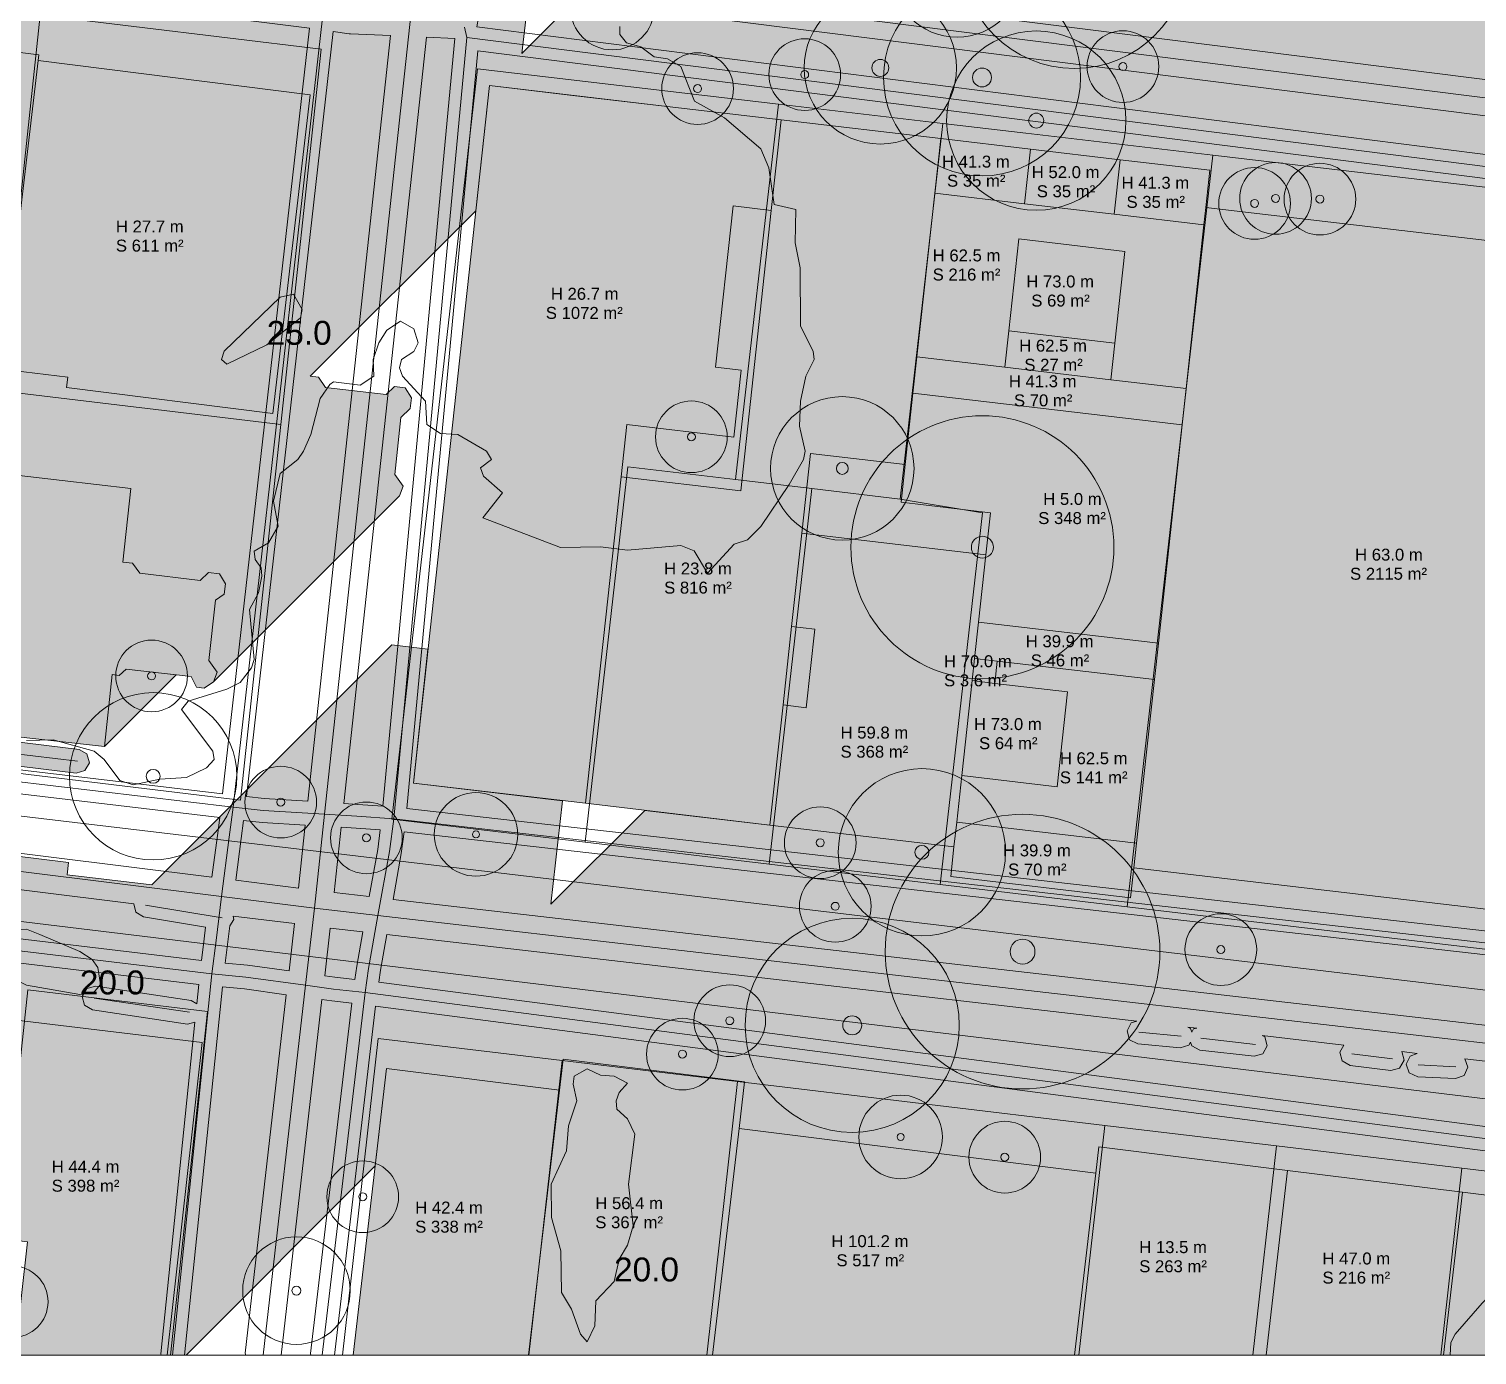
# Model space of a CAD drawing. Header units: metres. Extents: x -8 to 1190, y -11 to 1223.
# Drawn here: x 482.4 to 603.6, y 0 to 111 of the extents above; entities that cross this region are included whole.
import ezdxf

# ---------------------------------------------------------------- set-up
doc = ezdxf.new("R2010")
doc.units = ezdxf.units.M
doc.header["$MEASUREMENT"] = 0
for name, color, linetype, lineweight, true_color in [('TPX_BUILDING_AREAS_TEXT', 7, 'CONTINUOUS', 0, 0x000000), ('TPX_BUILDING_HEIGHTS_TEXT', 7, 'CONTINUOUS', 0, 0x000000), ('TPX_BUILDINGS', 7, 'CONTINUOUS', 0, 0x000000), ('TPX_BUILDINGS_HATCH', 7, 'CONTINUOUS', 0, 0xf0f0f0), ('TPX_BUILDINGS_SHADOWS_HATCH', 7, 'CONTINUOUS', 0, 0x000000), ('TPX_BUILDINGS_SHADOWS_OUTLINES', 7, 'CONTINUOUS', 0, 0x000000), ('TPX_CADASTRES', 7, 'CONTINUOUS', 0, 0x646464), ('TPX_CONTOUR_LINES_5M', 7, 'CONTINUOUS', 0, 0x969696), ('TPX_CONTOUR_LINES_5M_TEXT', 7, 'CONTINUOUS', 0, 0x000000), ('TPX_FRAME_PROJECT', 7, 'CONTINUOUS', 0, 0x000000), ('TPX_RAILWAYS_AXES', 7, 'CONTINUOUS', 0, 0x464646), ('TPX_ROADS_AXES', 7, 'CONTINUOUS', 0, 0x323232), ('TPX_ROADS_CONTOURS', 7, 'CONTINUOUS', 0, 0x646464), ('TPX_ROADS_HATCH', 7, 'CONTINUOUS', 0, 0xc8c8c8), ('TPX_VEGETATION_TREES_INDIVIDUAL', 7, 'CONTINUOUS', 0, 0x136734)]:
    doc.layers.add(name, color=color, linetype=linetype, lineweight=lineweight, true_color=true_color)
doc.styles.add('TPX_TEXTE', font='arial.ttf')

# ---------------------------------------------------------------- blocks, each defined once
blk = doc.blocks.new('TREETR006_CR070')
at = {"layer": 'TPX_VEGETATION_TREES_INDIVIDUAL'}
for radius in [7, 0.583]:
    blk.add_circle((0, 0, 0.04), radius, dxfattribs=at)
blk = doc.blocks.new('TREETR007_CR064')
at = {"layer": 'TPX_VEGETATION_TREES_INDIVIDUAL'}
for radius in [6.37, 0.708]:
    blk.add_circle((0, 0, 0.04), radius, dxfattribs=at)
blk = doc.blocks.new('TREETR003_CR030')
at = {"layer": 'TPX_VEGETATION_TREES_INDIVIDUAL'}
for radius in [3, 0.333]:
    blk.add_circle((0, 0, 0.04), radius, dxfattribs=at)
blk = doc.blocks.new('TREETR003_CR035')
at = {"layer": 'TPX_VEGETATION_TREES_INDIVIDUAL'}
for radius in [3.5, 0.292]:
    blk.add_circle((0, 0, 0.04), radius, dxfattribs=at)
blk = doc.blocks.new('TREETR004_CR045')
at = {"layer": 'TPX_VEGETATION_TREES_INDIVIDUAL'}
for radius in [4.5, 0.375]:
    blk.add_circle((0, 0, 0.04), radius, dxfattribs=at)
blk = doc.blocks.new('TREETR005_CR060')
at = {"layer": 'TPX_VEGETATION_TREES_INDIVIDUAL'}
for radius in [6, 0.5]:
    blk.add_circle((0, 0, 0.04), radius, dxfattribs=at)
blk = doc.blocks.new('TREETR008_CR095')
at = {"layer": 'TPX_VEGETATION_TREES_INDIVIDUAL'}
for radius in [9.5, 0.792]:
    blk.add_circle((0, 0, 0.04), radius, dxfattribs=at)
blk = doc.blocks.new('TREETR005_CR055')
at = {"layer": 'TPX_VEGETATION_TREES_INDIVIDUAL'}
for radius in [5.5, 0.458]:
    blk.add_circle((0, 0, 0.04), radius, dxfattribs=at)
blk = doc.blocks.new('TREETR006_CR075')
at = {"layer": 'TPX_VEGETATION_TREES_INDIVIDUAL'}
for radius in [7.5, 0.625]:
    blk.add_circle((0, 0, 0.04), radius, dxfattribs=at)
blk = doc.blocks.new('TREETR008_CR082')
at = {"layer": 'TPX_VEGETATION_TREES_INDIVIDUAL'}
for radius in [8.24, 0.792]:
    blk.add_circle((0, 0, 0.04), radius, dxfattribs=at)
blk = doc.blocks.new('TREETR010_CR115')
at = {"layer": 'TPX_VEGETATION_TREES_INDIVIDUAL'}
for radius in [11.49, 1.04]:
    blk.add_circle((0, 0, 0.04), radius, dxfattribs=at)
blk = doc.blocks.new('TREETR009_CR110')
at = {"layer": 'TPX_VEGETATION_TREES_INDIVIDUAL'}
for radius in [11, 0.917]:
    blk.add_circle((0, 0, 0.04), radius, dxfattribs=at)
blk = doc.blocks.new('TREETR008_CR090')
at = {"layer": 'TPX_VEGETATION_TREES_INDIVIDUAL'}
for radius in [8.96, 0.792]:
    blk.add_circle((0, 0, 0.04), radius, dxfattribs=at)

msp = doc.modelspace()

# ---------------------------------------------------------------- hatches: boundary and pattern name
at = {"layer": 'TPX_BUILDINGS_HATCH'}
for points in [[(475.36, 109.79), (473.27, 91.95), (481.16, 90.95), (483.2, 108.32), (483.25, 108.8), (475.36, 109.79)], [(481.16, 90.95), (480.17, 82.51), (485.67, 81.82), (485.57, 80.96), (502.83, 78.78), (505.96, 105.46), (483.2, 108.32), (481.16, 90.95)], [(520.96, 106.23), (514.59, 47.86), (521.79, 47.01), (528.98, 46.17), (531.97, 73.49), (532.44, 77.87), (541.41, 76.82), (542.02, 82.42), (539.88, 82.67), (541.35, 96.16), (544.54, 95.78), (545.37, 103.37), (535.36, 104.54), (528.16, 105.38), (520.96, 106.23)], [(531.97, 73.49), (528.98, 46.17), (544.42, 44.35), (545.52, 54.4), (546.23, 60.98), (547.08, 68.77), (547.81, 75.44), (555.73, 74.51), (556.38, 80.49), (556.72, 83.53), (558.21, 97.22), (558.71, 101.8), (545.37, 103.37), (544.54, 95.78), (541.99, 72.31), (531.97, 73.49)], [(558.71, 101.8), (558.21, 97.22), (565.72, 96.35), (566.22, 100.91), (558.71, 101.8)], [(566.22, 100.91), (565.72, 96.35), (573.23, 95.46), (573.73, 100.03), (566.22, 100.91)], [(573.73, 100.03), (573.23, 95.46), (580.74, 94.57), (580.9, 96.03), (581.24, 99.15), (573.73, 100.03)], [(558.21, 97.22), (556.72, 83.53), (564.07, 82.67), (564.41, 85.72), (565.24, 93.41), (574.13, 92.36), (573.29, 84.68), (572.96, 81.62), (579.24, 80.88), (580.74, 94.57), (573.23, 95.46), (565.72, 96.35), (558.21, 97.22)], [(575.1, 42.83), (574.87, 40.78), (612.66, 36.33), (618.69, 91.59), (580.9, 96.03), (580.74, 94.57), (579.24, 80.88), (578.91, 77.84), (576.93, 59.57), (576.59, 56.53), (575.1, 42.83)], [(565.24, 93.41), (564.41, 85.72), (573.29, 84.68), (574.13, 92.36), (565.24, 93.41)], [(564.41, 85.72), (564.07, 82.67), (572.96, 81.62), (573.29, 84.68), (564.41, 85.72)], [(556.72, 83.53), (556.38, 80.49), (578.91, 77.84), (579.24, 80.88), (572.96, 81.62), (564.07, 82.67), (556.72, 83.53)], [(555.73, 74.51), (555.39, 71.36), (562.87, 70.47), (562.48, 66.96), (561.87, 61.34), (576.93, 59.57), (578.91, 77.84), (556.38, 80.49), (555.73, 74.51)], [(454.09, 55.15), (454.06, 54.81), (488.74, 50.93), (489.38, 56.94), (489.98, 56.88), (490.55, 57.41), (496, 56.78), (496.45, 55.89), (497.09, 55.8), (497.87, 56.35), (498.17, 57.15), (497.49, 58.13), (498.03, 63.17), (498.77, 63.67), (498.86, 64.55), (498.36, 65.38), (497.45, 65.48), (496.74, 64.82), (491.69, 65.42), (491.09, 66.26), (490.29, 66.36), (490.94, 72.52), (456.46, 76.54), (454.09, 55.15)], [(545.52, 54.4), (544.42, 44.35), (559.82, 42.54), (560.05, 44.6), (560.47, 48.5), (561.34, 56.44), (561.54, 58.3), (561.87, 61.34), (562.48, 66.96), (547.08, 68.77), (546.23, 60.98), (548.18, 60.75), (547.46, 54.17), (545.52, 54.4)], [(561.87, 61.34), (561.54, 58.3), (563.45, 58.07), (576.59, 56.53), (576.93, 59.57), (561.87, 61.34)], [(561.54, 58.3), (561.34, 56.44), (563.24, 56.21), (563.45, 58.07), (561.54, 58.3)], [(560.47, 48.5), (560.05, 44.6), (575.1, 42.83), (576.59, 56.53), (563.45, 58.07), (563.24, 56.21), (569.32, 55.49), (568.45, 47.56), (560.47, 48.5)], [(561.34, 56.44), (560.47, 48.5), (568.45, 47.56), (569.32, 55.49), (563.24, 56.21), (561.34, 56.44)], [(559.82, 42.54), (559.55, 40.04), (574.6, 38.26), (574.87, 40.78), (575.1, 42.83), (560.05, 44.6), (559.82, 42.54)], [(479.48, 10.98), (479.35, 9.84), (482.31, 9.48), (481.24, 0), (493.99, 0), (496.93, 26.15), (481.39, 28.03), (479.48, 10.98)], [(526.81, 22.17), (524.23, 0), (539.63, 0), (541.84, 18.95), (542.29, 22.86), (527.11, 24.76), (526.81, 22.17)], [(512.35, 23.97), (509.56, 0), (524.23, 0), (526.81, 22.17), (512.35, 23.97)], [(541.84, 18.95), (539.63, 0), (569.92, 0), (571.69, 15.21), (541.84, 18.95)], [(571.69, 15.21), (569.92, 0), (585.93, 0), (587.73, 15.45), (571.94, 17.43), (571.69, 15.21)], [(587.73, 15.45), (585.93, 0), (600.79, 0), (602.38, 13.62), (587.73, 15.45)], [(602.38, 13.62), (600.79, 0), (631.84, 0), (632.98, 9.78), (602.38, 13.62)]]:
    msp.add_hatch(color=256, dxfattribs=at).paths.add_polyline_path(points)
at = {"layer": 'TPX_BUILDINGS_SHADOWS_HATCH'}
h = msp.add_hatch(color=256, dxfattribs=at)
h.paths.add_polyline_path([(356.45, 56), (345.21, 44.75), (353.64, 43.71), (361.25, 42.78), (368.71, 41.86), (375.97, 40.97), (383.59, 40.03), (391.29, 39.07), (406.39, 37.23), (414.09, 36.3), (421.3, 35.4), (428.93, 34.46), (436.49, 33.53), (444.23, 32.58), (451.29, 31.71), (459.16, 30.71), (466.47, 29.84), (473.51, 28.98), (481.39, 28.03), (496.93, 26.15), (493.99, 0), (495.57, 0), (511.4, 15.82), (512.35, 23.97), (526.81, 22.17), (527.11, 24.76), (542.29, 22.86), (541.84, 18.95), (571.69, 15.21), (571.94, 17.43), (587.73, 15.45), (602.38, 13.62), (632.98, 9.78), (670.29, 5.12), (669.69, 0), (690.27, 0), (745.7, 55.43), (742.68, 70.64), (745.98, 71.31), (744.9, 76.72), (741.88, 91.87), (733.15, 90.14), (729.93, 106.25), (729.5, 106.3), (648.39, 25.2), (633.31, 27.09), (635.62, 46.85), (627, 47.93), (640.27, 61.19), (640.63, 64.29), (657.21, 80.87), (663.24, 136.14), (625.45, 140.57), (625.36, 140.49), (625.75, 143.98), (617.25, 144.98), (617.74, 148.97), (617.14, 149.05), (617.93, 155.4), (667.73, 205.2), (668.37, 210.38), (676.51, 218.52), (676.21, 220.15), (677.02, 220.32), (675.53, 228.01), (668.62, 263.56), (666.99, 271.98), (664.58, 276.91), (631.89, 260.21), (630.6, 259.55), (616.05, 261.53), (614.47, 259.96), (614.32, 260.83), (612.77, 260.15), (613.34, 257), (612.03, 256.71), (611.91, 257.39), (576.06, 221.54), (575.61, 222.41), (611.72, 258.52), (611.37, 260.55), (617.77, 263.62), (617.62, 264.29), (617.36, 264.17), (617.59, 264.4), (616.92, 267.41), (617.89, 267.62), (618.84, 262.83), (620.25, 264.24), (619.79, 266.59), (627.14, 273.94), (626.87, 275.37), (630.59, 276.07), (630.88, 274.57), (635.12, 278.81), (634.84, 280.32), (633.2, 280.01), (655.51, 302.31), (634.86, 342.22), (629.78, 341.42), (541.39, 253.04), (546.47, 253.83), (567.12, 213.93), (578.88, 191.21), (601.98, 143.99), (590.59, 138.31), (594.69, 137.76), (594.81, 138.77), (599.92, 138.07), (599.04, 130.95), (599.64, 130.87), (597.85, 116.41), (581.91, 118.58), (582.03, 119.5), (577.09, 120.17), (575.54, 118.62), (564, 119.98), (564.05, 120.41), (538.6, 123.87), (523.66, 108.93), (525.55, 125.04), (509.74, 127.03), (525.24, 142.53), (528.22, 166.6), (529.18, 166.46), (530.34, 175.83), (528.45, 175.91), (533.71, 224.43), (530.49, 224.79), (531.95, 238.87), (526.13, 239.53), (524.18, 239.74), (524.23, 240.21), (523.46, 241.11), (524.45, 242.1), (524.62, 243.55), (523.92, 244.51), (524.83, 245.41), (526.38, 258.95), (539.69, 272.26), (543.62, 276.46), (546.12, 302.08), (546.26, 303.27), (545.94, 304.47), (546.39, 307.85), (547.44, 308.92), (546.66, 310), (546.86, 311.5), (547.78, 312.42), (546.98, 313.45), (547.18, 314.91), (548.11, 315.85), (547.44, 316.92), (547.6, 318.11), (548.72, 319.23), (547.84, 320.47), (548.47, 325.1), (550.08, 326.71), (547.63, 329.92), (545.88, 328.55), (534.45, 330.16), (532.82, 332.1), (530.53, 330), (508.77, 308.24), (502.72, 316.04), (506.55, 319.87), (506.76, 321.71), (505.94, 322.61), (503.21, 322.96), (503, 322.8), (498.94, 323.3), (498.42, 318.78), (501.7, 318.37), (502.51, 317.47), (502.3, 315.62), (501.25, 314.96), (498.5, 315.3), (498.16, 312.22), (504.61, 303.89), (506.23, 301.95), (517.67, 300.34), (519.42, 301.71), (521.86, 298.5), (520.3, 297.27), (519.63, 292.25), (520.5, 291.02), (519.41, 290.13), (519.22, 288.7), (519.9, 287.63), (518.97, 286.72), (518.77, 285.24), (519.56, 284.2), (518.65, 283.35), (518.44, 281.79), (519.22, 280.71), (518.18, 279.63), (517.73, 276.26), (518.05, 275.06), (517.91, 273.86), (523.7, 268.43), (520.58, 241.17), (519.5, 240.51), (520.38, 239.31), (520.21, 237.86), (518.98, 237.15), (519.99, 235.96), (518.64, 224.16), (517.46, 224.38), (515.09, 201.59), (509.6, 160.65), (491.66, 163.08), (491.93, 165.25), (491.55, 164.87), (487.78, 165.4), (487.91, 166.43), (488.03, 167.21), (491.17, 170.35), (491.62, 173.89), (490.65, 174.08), (491.18, 178.87), (474.01, 181.46), (471.54, 181.83), (471.86, 183.8), (470.89, 183.97), (471.02, 184.95), (471.61, 185.54), (468.75, 186.09), (468, 181.93), (463.43, 182.8), (462.89, 183.89), (461.41, 184.18), (460.59, 179.59), (460.94, 179.52), (459.98, 171.92), (459.09, 166.54), (480.71, 163.27), (480.15, 159.33), (474.33, 160.22), (472.99, 151.51), (480.19, 150.5), (480.64, 153.97), (487.64, 153), (486.53, 144.59), (487.99, 144.41), (489.59, 158.21), (488.15, 158.39), (488.54, 161.69), (512.83, 158.65), (509.08, 126.37), (502.13, 127.24), (495.44, 120.55), (495.49, 121.03), (487.6, 122.03), (487.31, 121.74), (479.81, 122.69), (479.83, 122.85), (472.22, 123.8), (471.85, 123.44), (465.68, 124.21), (465.05, 123.57), (465.06, 123.75), (457.35, 124.72), (457.37, 124.87), (449.85, 125.81), (449.82, 126), (449.68, 126.34), (449.22, 126.91), (448.6, 127.27), (447.89, 127.38), (447.53, 127.33), (446.86, 127.04), (446.35, 126.53), (438.85, 127.43), (438.71, 127.29), (433.55, 127.91), (433.26, 127.62), (427.78, 128.27), (427.56, 128.05), (427.77, 129.84), (420.39, 130.79), (419.76, 130.16), (412.82, 131.04), (412.95, 132.14), (407.12, 132.89), (405.99, 131.76), (400.1, 132.53), (400.11, 132.6), (395.21, 133.23), (395.41, 134.95), (387.63, 135.96), (386.64, 134.97), (376.94, 136.22), (375.25, 134.53), (366.6, 135.64), (354.51, 123.55), (363.83, 122.35), (363.93, 123.2), (373.63, 121.96), (381.41, 120.95), (387.66, 120.16), (393.58, 119.39), (399.45, 118.63), (407.24, 117.64), (414.62, 116.69), (411.61, 90.91), (408.48, 91.31), (407.11, 92.9), (407.49, 96.19), (409.28, 97.49), (409.57, 100.01), (405.24, 100.56), (404.86, 97.29), (397.06, 98.29), (397.39, 101.01), (394.64, 101.37), (393.88, 94.85), (390.78, 95.24), (390.84, 95.71), (384.19, 89.06), (385.27, 98.88), (373.91, 100.24), (376.03, 102.36), (370.11, 103.12), (369.94, 101.65), (371.03, 101.51), (370.48, 96.81), (360.98, 98.03), (361.33, 101.05), (356.8, 101.63), (351.22, 96.05), (366.46, 94.24), (366.37, 93.38), (378.34, 91.95), (377.25, 82.03), (383.23, 81.31), (384.08, 88.96), (389.99, 88.26), (389.15, 80.6), (389.7, 80.54), (390.54, 88.19), (396.16, 87.51), (396.38, 89.49), (403.83, 88.6), (411.34, 87.71), (410.22, 77.61), (413.47, 77.22), (414.41, 85.82), (419.88, 85.17), (419.68, 83.33), (422.95, 82.95), (423.41, 87.15), (424.77, 86.99), (425.55, 94.08), (435.46, 92.89), (434.68, 85.81), (434.67, 85.74), (442.21, 84.84), (441.95, 82.5), (456.92, 80.72), (456.46, 76.54), (490.94, 72.52), (490.29, 66.36), (491.09, 66.26), (491.69, 65.42), (496.74, 64.82), (497.45, 65.48), (498.36, 65.38), (498.86, 64.55), (498.77, 63.67), (498.03, 63.17), (497.49, 58.13), (498.17, 57.15), (497.87, 56.35), (513.42, 71.91), (513.73, 72.71), (513.05, 73.69), (513.55, 78.45), (514.33, 79.22), (514.42, 80.11), (513.91, 80.93), (513, 81.04), (512.3, 80.38), (507.25, 80.97), (506.64, 81.82), (505.96, 81.91), (519.82, 95.76), (520.96, 106.23), (535.36, 104.54), (545.37, 103.37), (558.71, 101.8), (566.22, 100.91), (573.73, 100.03), (581.24, 99.15), (580.9, 96.03), (618.69, 91.59), (612.66, 36.33), (574.87, 40.78), (574.6, 38.26), (559.55, 40.04), (559.82, 42.54), (544.42, 44.35), (533.96, 45.58), (526.1, 37.72), (527.07, 46.39), (514.59, 47.86), (515.81, 59.06), (512.79, 59.42), (492.71, 39.34), (485.63, 40.19), (485.74, 41.21), (478.7, 42.07), (478.63, 42), (471.38, 42.87), (471.39, 42.95), (463.53, 43.95), (463.1, 43.52), (456.04, 44.39), (455.62, 43.96), (447.88, 44.91), (447.74, 44.77), (440.92, 45.61), (441.02, 46.55), (433.39, 47.49), (433.25, 47.35), (426.35, 48.21), (426.39, 48.6), (419.68, 49.42), (419.82, 50.67), (411.97, 51.63), (411.9, 51.56), (404.72, 52.43), (404.73, 52.51), (397.28, 53.43), (397.31, 53.75), (389.69, 54.69), (388.07, 53.06), (380.8, 53.95), (380.24, 53.39), (372.77, 54.31), (365.16, 55.24), (364.88, 54.96), (356.45, 56)])
h.paths.add_polyline_path([(413.61, 99.28), (415.41, 115.9), (421.14, 115.21), (421.18, 115.53), (426.34, 114.92), (433.84, 114.02), (434.35, 114.53), (435.01, 114.81), (435.37, 114.86), (436.09, 114.75), (436.7, 114.39), (437.17, 113.82), (437.31, 113.49), (437.4, 112.77), (437.22, 112.06), (437.04, 111.75), (435.42, 96.76), (426.42, 97.83), (423.03, 94.44), (423.43, 98.11), (413.61, 99.28)], flags=16)
h.paths.add_polyline_path([(436.09, 99.31), (437.79, 113.8), (445.35, 112.85), (453.19, 111.87), (453.17, 111.69), (460.02, 110.84), (460.13, 111.71), (467.74, 110.76), (475.36, 109.79), (483.25, 108.8), (483.2, 108.32), (505.96, 105.46), (502.83, 78.78), (485.57, 80.96), (485.67, 81.82), (480.17, 82.51), (481.16, 90.95), (473.27, 91.95), (472.36, 84.38), (470.87, 82.63), (468.83, 82.83), (467.92, 84.88), (468.32, 88.41), (467.77, 87.86), (468.24, 92.03), (467.93, 92.07), (468.85, 92.98), (469.02, 94.51), (465.88, 94.91), (465.27, 89.71), (463.9, 88.03), (461.08, 88.38), (459.93, 90.43), (460.39, 94.98), (458.2, 95.25), (457.54, 89.62), (456.29, 88.34), (455.96, 85.59), (452.62, 85.98), (453.74, 95.66), (451.31, 95.96), (451.16, 94.58), (444.36, 95.43), (441.46, 92.53), (441.47, 92.6), (440.72, 92.69), (441.38, 98.65), (436.09, 99.31)], flags=16)
h.paths.add_polyline_path([(584.29, 245.24), (585.81, 245.99), (587.59, 242.33), (586.07, 241.58), (584.29, 245.24)], flags=16)
h.paths.add_polyline_path([(590.96, 262.24), (591.92, 262.5), (592.84, 258.38), (599.98, 258.27), (600.72, 254.73), (599.48, 254.47), (598.86, 257.41), (592.11, 257.46), (590.96, 262.24)], flags=16)
for points in [[(532.44, 77.87), (531.97, 73.49), (541.99, 72.31), (544.54, 95.78), (541.35, 96.16), (539.88, 82.67), (542.02, 82.42), (541.41, 76.82), (532.44, 77.87)], [(547.81, 75.44), (547.08, 68.77), (562.48, 66.96), (562.87, 70.47), (555.39, 71.36), (555.73, 74.51), (547.81, 75.44)], [(546.23, 60.98), (545.52, 54.4), (547.46, 54.17), (548.18, 60.75), (546.23, 60.98)], [(489.38, 56.94), (488.74, 50.93), (494.73, 56.93), (490.55, 57.41), (489.98, 56.88), (489.38, 56.94)]]:
    msp.add_hatch(color=256, dxfattribs=at).paths.add_polyline_path(points)
at = {"layer": 'TPX_ROADS_HATCH'}
msp.add_hatch(color=256, dxfattribs=at).paths.add_polyline_path([(478.36, 51.39), (477.99, 50.72), (478.19, 49.98), (478.86, 49.61), (486.38, 48.7), (487.11, 48.91), (487.49, 49.57), (487.28, 50.31), (486.62, 50.68), (479.1, 51.59), (478.36, 51.39)])

# ---------------------------------------------------------------- linework, layer by layer
at = {"layer": 'TPX_BUILDINGS', "elevation": 0.04}
for points in [[(475.36, 109.79), (473.27, 91.95), (481.16, 90.95), (483.2, 108.32), (483.25, 108.8)], [(481.16, 90.95), (480.17, 82.51), (485.67, 81.82), (485.57, 80.96), (502.83, 78.78), (505.96, 105.46), (483.2, 108.32)], [(520.96, 106.23), (514.59, 47.86), (521.79, 47.01), (528.98, 46.17), (531.97, 73.49), (532.44, 77.87), (541.41, 76.82), (542.02, 82.42), (539.88, 82.67), (541.35, 96.16), (544.54, 95.78), (545.37, 103.37), (535.36, 104.54), (528.16, 105.38)], [(531.97, 73.49), (528.98, 46.17), (544.42, 44.35), (545.52, 54.4), (546.23, 60.98), (547.08, 68.77), (547.81, 75.44), (555.73, 74.51), (556.38, 80.49), (556.72, 83.53), (558.21, 97.22), (558.71, 101.8), (545.37, 103.37), (544.54, 95.78), (541.99, 72.31)], [(558.71, 101.8), (558.21, 97.22), (565.72, 96.35), (566.22, 100.91)], [(566.22, 100.91), (565.72, 96.35), (573.23, 95.46), (573.73, 100.03)], [(573.73, 100.03), (573.23, 95.46), (580.74, 94.57), (580.9, 96.03), (581.24, 99.15)], [(558.21, 97.22), (556.72, 83.53), (564.07, 82.67), (564.41, 85.72), (565.24, 93.41), (574.13, 92.36), (573.29, 84.68), (572.96, 81.62), (579.24, 80.88), (580.74, 94.57), (573.23, 95.46), (565.72, 96.35)], [(575.1, 42.83), (574.87, 40.78), (612.66, 36.33), (618.69, 91.59), (580.9, 96.03), (580.74, 94.57), (579.24, 80.88), (578.91, 77.84), (576.93, 59.57), (576.59, 56.53)], [(565.24, 93.41), (564.41, 85.72), (573.29, 84.68), (574.13, 92.36)], [(564.41, 85.72), (564.07, 82.67), (572.96, 81.62), (573.29, 84.68)], [(556.72, 83.53), (556.38, 80.49), (578.91, 77.84), (579.24, 80.88), (572.96, 81.62), (564.07, 82.67)], [(555.73, 74.51), (555.39, 71.36), (562.87, 70.47), (562.48, 66.96), (561.87, 61.34), (576.93, 59.57), (578.91, 77.84), (556.38, 80.49)], [(454.09, 55.15), (454.06, 54.81), (488.74, 50.93), (489.38, 56.94), (489.98, 56.88), (490.55, 57.41), (496, 56.78), (496.45, 55.89), (497.09, 55.8), (497.87, 56.35), (498.17, 57.15), (497.49, 58.13), (498.03, 63.17), (498.77, 63.67), (498.86, 64.55), (498.36, 65.38), (497.45, 65.48), (496.74, 64.82), (491.69, 65.42), (491.09, 66.26), (490.29, 66.36), (490.94, 72.52), (456.46, 76.54)], [(545.52, 54.4), (544.42, 44.35), (559.82, 42.54), (560.05, 44.6), (560.47, 48.5), (561.34, 56.44), (561.54, 58.3), (561.87, 61.34), (562.48, 66.96), (547.08, 68.77), (546.23, 60.98), (548.18, 60.75), (547.46, 54.17)], [(561.87, 61.34), (561.54, 58.3), (563.45, 58.07), (576.59, 56.53), (576.93, 59.57)], [(561.54, 58.3), (561.34, 56.44), (563.24, 56.21), (563.45, 58.07)], [(560.47, 48.5), (560.05, 44.6), (575.1, 42.83), (576.59, 56.53), (563.45, 58.07), (563.24, 56.21), (569.32, 55.49), (568.45, 47.56)], [(561.34, 56.44), (560.47, 48.5), (568.45, 47.56), (569.32, 55.49), (563.24, 56.21)], [(559.82, 42.54), (559.55, 40.04), (574.6, 38.26), (574.87, 40.78), (575.1, 42.83), (560.05, 44.6)], [(479.48, 10.98), (479.35, 9.84), (482.31, 9.48), (481.24, 0), (493.99, 0), (496.93, 26.15), (481.39, 28.03)], [(526.81, 22.17), (524.23, 0), (539.63, 0), (541.84, 18.95), (542.29, 22.86), (527.11, 24.76)], [(512.35, 23.97), (509.56, 0), (524.23, 0), (526.81, 22.17)], [(541.84, 18.95), (539.63, 0), (569.92, 0), (571.69, 15.21)], [(571.69, 15.21), (569.92, 0), (585.93, 0), (587.73, 15.45), (571.94, 17.43)], [(587.73, 15.45), (585.93, 0), (600.79, 0), (602.38, 13.62)], [(602.38, 13.62), (600.79, 0), (631.84, 0), (632.98, 9.78)]]:
    msp.add_lwpolyline(points, close=True, dxfattribs=at)
at = {"layer": 'TPX_BUILDINGS_SHADOWS_OUTLINES', "elevation": 0.04}
for points in [[(578.88, 191.21), (601.98, 143.99), (590.59, 138.31), (594.69, 137.76), (594.81, 138.77), (599.92, 138.07), (599.04, 130.95), (599.64, 130.87), (597.85, 116.41), (581.91, 118.58), (582.03, 119.5), (577.09, 120.17), (575.54, 118.62), (564, 119.98), (564.05, 120.41), (538.6, 123.87), (523.66, 108.93), (525.55, 125.04), (509.74, 127.03), (525.24, 142.53), (528.22, 166.6), (529.18, 166.46), (530.34, 175.83)], [(475.36, 109.79), (483.25, 108.8), (483.2, 108.32), (505.96, 105.46), (502.83, 78.78), (485.57, 80.96), (485.67, 81.82), (480.17, 82.51)], [(456.46, 76.54), (490.94, 72.52), (490.29, 66.36), (491.09, 66.26), (491.69, 65.42), (496.74, 64.82), (497.45, 65.48), (498.36, 65.38), (498.86, 64.55), (498.77, 63.67), (498.03, 63.17), (497.49, 58.13), (498.17, 57.15), (497.87, 56.35), (513.42, 71.91), (513.73, 72.71), (513.05, 73.69), (513.55, 78.45), (514.33, 79.22), (514.42, 80.11), (513.91, 80.93), (513, 81.04), (512.3, 80.38), (507.25, 80.97), (506.64, 81.82), (505.96, 81.91), (519.82, 95.76), (520.96, 106.23), (535.36, 104.54), (545.37, 103.37), (558.71, 101.8), (566.22, 100.91), (573.73, 100.03), (581.24, 99.15), (580.9, 96.03), (618.69, 91.59)], [(612.66, 36.33), (574.87, 40.78), (574.6, 38.26), (559.55, 40.04), (559.82, 42.54), (544.42, 44.35), (533.96, 45.58), (526.1, 37.72), (527.07, 46.39), (514.59, 47.86), (515.81, 59.06), (512.79, 59.42), (492.71, 39.34), (485.63, 40.19), (485.74, 41.21), (478.7, 42.07)], [(481.39, 28.03), (496.93, 26.15), (493.99, 0), (495.57, 0), (511.4, 15.82), (512.35, 23.97), (526.81, 22.17), (527.11, 24.76), (542.29, 22.86), (541.84, 18.95), (571.69, 15.21), (571.94, 17.43), (587.73, 15.45), (602.38, 13.62), (632.98, 9.78)]]:
    msp.add_lwpolyline(points, dxfattribs=at)
for points in [[(532.44, 77.87), (531.97, 73.49), (541.99, 72.31), (544.54, 95.78), (541.35, 96.16), (539.88, 82.67), (542.02, 82.42), (541.41, 76.82)], [(547.81, 75.44), (547.08, 68.77), (562.48, 66.96), (562.87, 70.47), (555.39, 71.36), (555.73, 74.51)], [(546.23, 60.98), (545.52, 54.4), (547.46, 54.17), (548.18, 60.75)], [(489.38, 56.94), (488.74, 50.93), (494.73, 56.93), (490.55, 57.41), (489.98, 56.88)]]:
    msp.add_lwpolyline(points, close=True, dxfattribs=at)
at = {"layer": 'TPX_CADASTRES', "elevation": 0.02}
for points in [[(475.46, 113.09), (472.08, 81.64), (479.98, 80.69), (483.36, 112.13)], [(483.36, 112.13), (479.98, 80.69), (503.5, 77.87), (506.88, 109.28)], [(519.95, 107.64), (512.78, 44.83), (528.96, 42.91), (532.54, 74.34), (541.55, 73.27), (545.13, 104.68)], [(545.13, 104.68), (541.55, 73.27), (547.94, 72.51), (555.32, 71.63), (558.9, 103.06)], [(558.9, 103.06), (555.32, 71.63), (562.22, 70.47), (558.67, 39.38), (574.32, 37.52), (581.49, 100.4), (565.84, 102.24)], [(581.49, 100.4), (574.32, 37.52), (611.54, 33.1), (618.71, 96.02)], [(456.96, 83.46), (453.58, 52.08), (500.12, 46.43), (503.5, 77.87), (479.98, 80.69), (472.08, 81.64), (464.98, 82.5)], [(532.54, 74.34), (528.96, 42.91), (544.36, 41.08), (547.94, 72.51), (541.55, 73.27)], [(547.94, 72.51), (544.36, 41.08), (558.67, 39.38), (562.22, 70.47), (555.32, 71.63)], [(479.07, 0.23), (479.05, 0), (494.28, 0), (497.36, 28.74), (482.33, 30.56)], [(511.65, 26.48), (508.67, 0), (524.26, 0), (527.04, 24.65)], [(527.04, 24.65), (524.26, 0), (539.14, 0), (541.72, 22.89)], [(541.72, 22.89), (539.14, 0), (570.27, 0), (572.44, 19.22)], [(572.44, 19.22), (570.27, 0), (584.83, 0), (586.81, 17.5)], [(586.81, 17.5), (584.83, 0), (600.56, 0), (602.32, 15.65)], [(602.32, 15.65), (600.56, 0), (630.44, 0), (631.8, 12.12)]]:
    msp.add_lwpolyline(points, close=True, dxfattribs=at)
at = {"layer": 'TPX_CONTOUR_LINES_5M', "elevation": 0.05}
for points in [[(482.21, 51.44), (484.44, 51.49), (487.88, 50.54), (488.72, 49.85), (490.03, 48.07), (491.15, 47.73), (493.38, 48.19), (495.62, 48.33), (497.29, 49.15), (497.93, 49.85), (497.8, 50.54), (495.19, 54.03), (495.76, 54.73), (498.97, 55.72), (500.09, 56.28), (501.04, 57.51), (501.26, 58.21), (500.87, 62.39), (501.62, 63.79), (501.92, 65.18), (501.85, 65.88), (501.35, 66.58), (501.26, 67.27), (502.48, 67.97), (503.27, 69.36), (502.89, 71.46), (503.44, 73.78), (504.93, 74.94), (505.41, 75.64), (506, 77.03), (506.79, 80.05), (507.61, 81.22), (507.91, 81.45), (510.15, 81.17), (511.27, 81.91), (511.23, 83.31), (511.71, 84.7), (512.38, 85.76), (513.5, 86.52), (514.62, 85.89), (515, 84.7), (514.62, 83.98), (513.61, 83.31), (513.43, 82.61), (513.68, 81.91), (515.61, 79.82), (515.73, 77.88), (516.85, 77.13), (518.31, 77.03), (520.72, 75.64), (521.13, 74.94), (520.22, 74.24), (520.46, 73.55), (522.06, 72.15), (520.41, 70.06), (526.91, 67.58), (530.26, 67.64), (532.5, 67.35), (536.97, 67.75), (538.08, 67.3), (539.2, 65.44), (541.44, 67.87), (542.55, 68.21), (543.67, 69.33), (546.04, 72.85), (547.23, 74.94), (547.36, 75.64), (546.91, 77.73), (546.98, 79.82), (547.43, 81.91), (548.12, 83.31), (548.03, 84), (546.98, 86.1), (546.96, 90.98), (546.54, 93.07), (546.58, 95.86), (544.79, 96.27), (544.33, 99.34), (543.67, 100.93), (540.63, 103.52), (538.12, 104.92), (536.97, 107.84), (535.85, 108.47), (534.73, 108.63), (533.61, 109.47), (532.43, 109.8), (531.87, 110.5), (531.87, 111.19)], [(503.44, 88.54), (498.75, 84), (498.53, 83.31), (498.97, 82.92), (502.32, 84.54), (505.16, 86.79), (505.28, 87.49), (504.56, 88.77), (503.44, 88.54)], [(477.74, 35.39), (476.62, 35.04), (475.84, 34.51), (475.39, 33.81), (476.62, 33.5), (477.74, 33.52), (478.78, 33.11), (479.97, 32.07), (482.21, 30.94), (486.68, 30.18), (487.8, 30.27), (488.4, 31.02), (488.2, 32.42), (487.71, 33.11), (486.68, 33.78), (483.33, 35.2), (482.21, 35.63), (477.74, 35.39)], [(528.03, 23.35), (527.96, 22.66), (528.26, 21.26), (527.57, 19.17), (527.4, 17.08), (526.13, 14.29), (526.15, 11.5), (526.92, 8.71), (526.98, 5.23), (527.82, 3.83), (528.56, 1.74), (529.14, 1.11), (529.78, 2.44), (529.85, 4.53), (531.38, 6.16), (531.82, 8.02), (532.5, 9.2), (532.98, 10.81), (532.58, 14.29), (533.13, 18.47), (532.5, 19.76), (531.62, 20.57), (531.56, 21.26), (531.8, 21.96), (532.5, 22.75), (531.38, 23.34), (530.26, 23.41), (529.14, 23.96), (528.03, 23.35)], [(623.05, 0), (623.8, 10.11), (623.48, 12.9), (623.01, 13.4), (621.9, 13.71), (618.18, 14.29), (615.19, 14.44), (614.07, 14.12), (611.84, 12.37), (604.02, 4.35), (601.76, 1.74), (601.4, 1.05), (601.33, 0)]]:
    msp.add_lwpolyline(points, dxfattribs=at)
at = {"layer": 'TPX_FRAME_PROJECT', "elevation": 0}
msp.add_lwpolyline([(0, 0), (1184.57, 0), (1184.57, 1218.59), (0, 1218.59)], close=True, dxfattribs=at)
at = {"layer": 'TPX_RAILWAYS_AXES', "elevation": 0.03}
for points in [[(713.55, 0), (710.25, 3.42), (700.82, 10.64), (690.44, 16.36), (679.34, 20.48), (667.78, 22.87), (639.98, 26.29), (469.8, 46.51), (68.43, 95.63), (0, 103.61)], [(0, 94.36), (67.43, 86.5), (468.82, 37.85), (639.07, 17.23), (666.37, 13.78), (676.91, 11.6), (686.73, 7.97), (695.91, 2.9), (699.69, 0)]]:
    msp.add_lwpolyline(points, dxfattribs=at)
at = {"layer": 'TPX_ROADS_AXES', "elevation": 0.03}
for points in [[(506.31, 37.4), (507.15, 45.25), (514.29, 111.33), (514.83, 116.42)], [(514.83, 116.42), (519.74, 115.9), (626.62, 102.4), (629.91, 103.05), (632.93, 104.08), (635.58, 105.33)], [(494.45, 0), (497.74, 31.89), (498.08, 34.69), (498.54, 38.37), (499.19, 43.35), (499.51, 45.85), (506.99, 111.9), (507.23, 113.88)], [(518.88, 111.12), (519.07, 110.25)], [(519.07, 110.25), (512.95, 44.87), (512.6, 42.15), (511.63, 36.77), (510.84, 32.36), (510.56, 30.33), (506.97, 0)], [(519.07, 110.25), (629.59, 96.24), (632.52, 96.92)], [(72.16, 97.82), (195.06, 81.68), (196.25, 81.5), (201.94, 80.91), (206.61, 80.44), (209.25, 80.32), (333.33, 66.58), (336.09, 66.09), (339.61, 65.23), (341.69, 64.72), (345.12, 64.14), (499.51, 45.85), (502.01, 45.57), (507.15, 45.25), (509.86, 45.09), (512.95, 44.87), (661.91, 27.94)], [(507.9, 30.63), (505.56, 30.94), (500.56, 31.63), (497.74, 31.89), (344.15, 50.26), (341.74, 50.7), (338.05, 51.57), (334.65, 52.37), (332.96, 52.76), (206.99, 66.81), (203.18, 67.3), (200.51, 67.57), (195.17, 68.11), (193.09, 68.47), (70.8, 83.31)], [(506.31, 37.4), (498.54, 38.37), (344.51, 57.55), (338.79, 58.26)], [(478.98, 50.6), (486.5, 49.69)], [(498.58, 36.6), (492.18, 37.65)], [(502.02, 0), (505.56, 30.94), (506.31, 37.4)], [(681.79, 18.96), (677.73, 18.39), (672.82, 18.2), (668.4, 18.7), (511.63, 36.77), (506.31, 37.4)], [(507.9, 30.63), (510.56, 30.33), (663.03, 10.44), (672.44, 9.19), (675.11, 8.8), (683.98, 7.81), (691.29, 6.83), (693.22, 6.55)], [(487.87, 29.87), (495.85, 28.69)], [(575.29, 27.03), (578.84, 26.69)], [(580.49, 26.51), (585.04, 25.99)], [(593.1, 25.22), (596.5, 24.79)], [(598.66, 24.28), (601.82, 24.13)]]:
    msp.add_lwpolyline(points, dxfattribs=at)
at = {"layer": 'TPX_ROADS_CONTOURS', "elevation": 0.03}
for points in [[(346.23, 65.02), (353.93, 129.76), (420.46, 121.67), (433.64, 120.1), (505.89, 111.03), (498.63, 46.96)], [(520.99, 117.25), (521.57, 120.63), (521.57, 120.69), (521.75, 122.29), (618.16, 111.05), (621.6, 109.79), (623.76, 105.82), (624.6, 104.17)], [(519.9, 111.15), (520.47, 114.29), (626.2, 100.94), (627.17, 98.89), (627.87, 97.47)], [(500.62, 46.73), (507.87, 110.77), (509.23, 110.57), (509.32, 110.56), (512.68, 110.41), (505.76, 46.34), (502.1, 46.57)], [(508.76, 46.16), (515.68, 110.27), (518.06, 110.16), (512.04, 45.94), (509.93, 46.08)], [(514.04, 45.75), (519.97, 109.13), (628.92, 95.32), (660.24, 29.14)], [(345.58, 58.93), (345.67, 60.91), (345.97, 63.04), (498.39, 44.97), (498.19, 43.48), (497.74, 39.98)], [(345.21, 51.14), (345.3, 52.64), (345.44, 55.92), (491.2, 37.77), (491.37, 37.07), (492.02, 36.66), (497.21, 35.81), (497.08, 34.82), (496.86, 33.01)], [(478.36, 51.39), (477.99, 50.72), (478.19, 49.98), (478.86, 49.61), (486.38, 48.7), (487.11, 48.91), (487.49, 49.57), (487.28, 50.31), (486.62, 50.68), (479.1, 51.59)], [(499.73, 39.73), (500.18, 43.22), (500.38, 44.74), (501.95, 44.57), (505.54, 44.35), (504.98, 39.08)], [(507.96, 38.72), (508.54, 44.17), (509.79, 44.09), (511.82, 43.95), (511.61, 42.31), (510.9, 38.37)], [(512.89, 38.13), (513.58, 41.98), (513.81, 43.77), (661.46, 26.99), (663.8, 24.72), (666.24, 20.46)], [(498.85, 32.79), (499.07, 34.57), (499.24, 35.91), (499.57, 36.44), (499.5, 36.74), (504.65, 36.1), (504.19, 32.14), (500.7, 32.62)], [(507.17, 31.74), (507.62, 35.73), (510.37, 35.41), (509.86, 32.54), (509.7, 31.43), (508.03, 31.62)], [(579.39, 27.45), (580.13, 27.36), (579.86, 27.29), (579.71, 27.01), (579.61, 27.33)]]:
    msp.add_lwpolyline(points, close=True, dxfattribs=at)
for points in [[(345.04, 49.14), (496.64, 31.02), (496.47, 29.39), (496, 29.68), (488.02, 30.86), (487.28, 30.67), (486.88, 30.01), (487.07, 29.27), (487.73, 28.88), (495.7, 27.7), (496.31, 27.85), (493.45, 0.1), (493.48, 0), (495.45, 0), (498.63, 30.81), (500.45, 30.64), (503.96, 30.15), (500.53, 0.17), (500.57, 0), (503.53, 0), (506.94, 29.75), (507.77, 29.64), (509.45, 29.45), (505.98, 0.12), (506.01, 0), (507.98, 0), (511.43, 29.2), (662.9, 9.45)], [(662.16, 11.56), (511.69, 31.19), (511.83, 32.2), (512.36, 35.18), (575.11, 27.94), (574.65, 27.8), (574.3, 27.12), (574.52, 26.39), (575.2, 26.03), (578.75, 25.7), (579.48, 25.92), (579.62, 26.19), (579.71, 25.88), (580.38, 25.51), (584.93, 25), (585.67, 25.21), (586.04, 25.88), (585.82, 26.62), (585.61, 26.73), (592.45, 25.94), (592.11, 25.35), (592.31, 24.61), (592.98, 24.23), (596.38, 23.8), (597.11, 24), (597.49, 24.67), (597.3, 25.39), (598.59, 25.24), (597.99, 25.02), (597.66, 24.33), (597.92, 23.61), (598.62, 23.28), (601.78, 23.13), (602.5, 23.39), (602.82, 24.08), (602.57, 24.78), (668.09, 17.23)]]:
    msp.add_lwpolyline(points, dxfattribs=at)

# ---------------------------------------------------------------- block references
at = {"layer": 'TPX_VEGETATION_TREES_INDIVIDUAL'}
for name, p in [('TREETR008_CR095', (569.91, 117.16, 0.04)), ('TREETR005_CR055', (560.08, 115.78, 0.04)), ('TREETR003_CR035', (531.24, 112.72, 0.04)), ('TREETR008_CR082', (562.17, 106.91, 0.04)), ('TREETR007_CR064', (553.66, 107.71, 0.04)), ('TREETR006_CR075', (566.71, 103.3, 0.04)), ('TREETR003_CR030', (573.96, 107.82, 0.04)), ('TREETR003_CR030', (547.33, 107.15, 0.04)), ('TREETR003_CR030', (538.37, 105.98, 0.04)), ('TREETR003_CR030', (584.98, 96.37, 0.04)), ('TREETR003_CR030', (586.73, 96.79, 0.04)), ('TREETR003_CR030', (590.44, 96.73, 0.04)), ('TREETR005_CR060', (550.48, 74.2, 0.04)), ('TREETR003_CR030', (537.85, 76.84, 0.04)), ('TREETR009_CR110', (562.2, 67.6, 0.04)), ('TREETR003_CR030', (492.69, 56.83, 0.04)), ('TREETR006_CR070', (492.82, 48.43, 0.04)), ('TREETR003_CR030', (503.49, 46.27, 0.04)), ('TREETR006_CR070', (557.14, 42.07, 0.04)), ('TREETR003_CR030', (510.66, 43.28, 0.04)), ('TREETR003_CR035', (519.83, 43.57, 0.04)), ('TREETR003_CR030', (548.63, 42.87, 0.04)), ('TREETR010_CR115', (565.56, 33.76, 0.04)), ('TREETR003_CR030', (549.89, 37.55, 0.04)), ('TREETR008_CR090', (551.31, 27.59, 0.04)), ('TREETR003_CR030', (582.15, 33.93, 0.04)), ('TREETR003_CR030', (541.06, 27.98, 0.04)), ('TREETR003_CR030', (537.1, 25.18, 0.04)), ('TREETR003_CR035', (555.36, 18.25, 0.04)), ('TREETR003_CR030', (564.07, 16.56, 0.04)), ('TREETR003_CR030', (510.35, 13.25, 0.04)), ('TREETR004_CR045', (504.81, 5.39, 0.04)), ('TREETR003_CR030', (481.02, 4.46, 0.04))]:
    msp.add_blockref(name, p, dxfattribs=at)

# ---------------------------------------------------------------- texts
at = {"layer": 'TPX_BUILDING_AREAS_TEXT', "style": 'TPX_TEXTE'}
for s, p in [('S 35 m²', (559.24, 97.77, 0.05)), ('S 35 m²', (566.75, 96.89, 0.05)), ('S 35 m²', (574.26, 96, 0.05)), ('S 611 m²', (489.7, 92.34, 0.05)), ('S 216 m²', (558.04, 89.92, 0.05)), ('S 69 m²', (566.29, 87.74, 0.05)), ('S 1072 m²', (525.67, 86.71, 0.05)), ('S 27 m²', (565.71, 82.37, 0.05)), ('S 70 m²', (564.84, 79.39, 0.05)), ('S 348 m²', (566.87, 69.54, 0.05)), ('S 2115 m²', (592.96, 64.88, 0.05)), ('S 816 m²', (535.57, 63.72, 0.05)), ('S 46 m²', (566.25, 57.63, 0.05)), ('S 3.6 m²', (558.99, 55.96, 0.05)), ('S 368 m²', (550.33, 49.99, 0.05)), ('S 64 m²', (561.92, 50.7, 0.05)), ('S 141 m²', (568.68, 47.84, 0.05)), ('S 70 m²', (564.35, 40.13, 0.05)), ('S 398 m²', (484.33, 13.67, 0.05)), ('S 338 m²', (514.74, 10.24, 0.05)), ('S 367 m²', (529.81, 10.61, 0.05)), ('S 517 m²', (549.99, 7.43, 0.05)), ('S 263 m²', (575.32, 6.93, 0.05)), ('S 216 m²', (590.65, 5.98, 0.05))]:
    msp.add_text(s, height=1, dxfattribs=at).set_placement(p)
at = {"layer": 'TPX_BUILDING_HEIGHTS_TEXT', "style": 'TPX_TEXTE'}
for s, p in [('H 41.3 m', (558.82, 99.37, 0.05)), ('H 52.0 m', (566.33, 98.49, 0.05)), ('H 41.3 m', (573.84, 97.6, 0.05)), ('H 27.7 m', (489.7, 93.94, 0.05)), ('H 62.5 m', (558.04, 91.52, 0.05)), ('H 73.0 m', (565.87, 89.34, 0.05)), ('H 26.7 m', (526.09, 88.31, 0.05)), ('H 62.5 m', (565.28, 83.97, 0.05)), ('H 41.3 m', (564.41, 80.99, 0.05)), ('H 5.0 m', (567.29, 71.14, 0.05)), ('H 63.0 m', (593.38, 66.48, 0.05)), ('H 23.8 m', (535.57, 65.32, 0.05)), ('H 39.9 m', (565.83, 59.23, 0.05)), ('H 70.0 m', (558.99, 57.56, 0.05)), ('H 73.0 m', (561.5, 52.3, 0.05)), ('H 59.8 m', (550.33, 51.59, 0.05)), ('H 62.5 m', (568.68, 49.44, 0.05)), ('H 39.9 m', (563.93, 41.73, 0.05)), ('H 44.4 m', (484.33, 15.27, 0.05)), ('H 42.4 m', (514.74, 11.84, 0.05)), ('H 56.4 m', (529.81, 12.21, 0.05)), ('H 101.2 m', (549.57, 9.03, 0.05)), ('H 13.5 m', (575.32, 8.53, 0.05)), ('H 47.0 m', (590.65, 7.58, 0.05))]:
    msp.add_text(s, height=1, dxfattribs=at).set_placement(p)
at = {"layer": 'TPX_CONTOUR_LINES_5M_TEXT', "style": 'TPX_TEXTE'}
for s, p in [('25.0', (502.32, 84.54, 0.05)), ('20.0', (486.68, 30.18, 0.05)), ('20.0', (531.38, 6.16, 0.05))]:
    msp.add_text(s, height=2, dxfattribs=at).set_placement(p)

doc.saveas('drawing.dxf')
